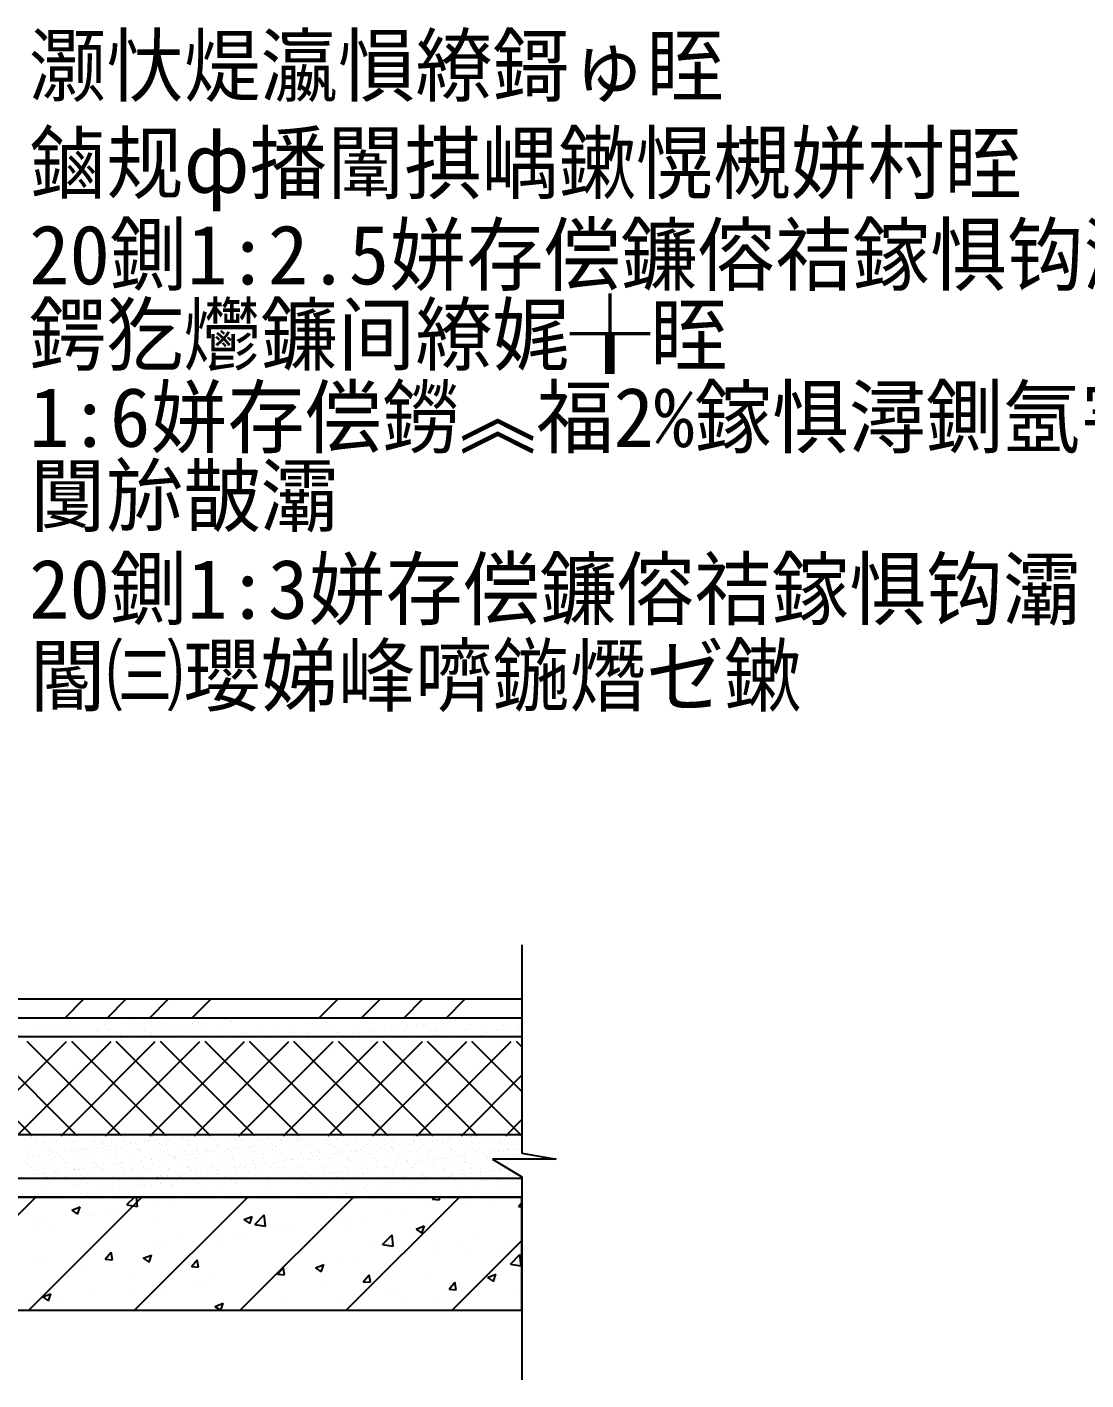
# Model space of a CAD drawing. Header units: metres. Extents: x 0 to 260, y 0 to 184.
# Drawn here: x 118.4 to 166.9, y 79.9 to 141.9 of the extents above; entities that cross this region are included whole.
import ezdxf

# ---------------------------------------------------------------- set-up
doc = ezdxf.new("R2010")
doc.units = ezdxf.units.M
doc.layers.add(' ', color=7, linetype='Continuous')

msp = doc.modelspace()

# ---------------------------------------------------------------- linework, layer by layer
for p, q in [((141.02, 99.86), (141.02, 90.32)), ((89.62, 97.38), (141.02, 97.38)), ((120.1, 96.51), (120.96, 97.38)), ((122.04, 96.51), (122.9, 97.38)), ((123.98, 96.51), (124.84, 97.38)), ((125.92, 96.51), (126.78, 97.38)), ((131.74, 96.51), (132.6, 97.38)), ((133.68, 96.51), (134.54, 97.38)), ((135.62, 96.51), (136.48, 97.38)), ((137.56, 96.51), (138.42, 97.38)), ((89.62, 96.51), (141.02, 96.51)), ((118.85, 96.43), (118.85, 96.43)), ((119.04, 96.2), (119.04, 96.2)), ((120.48, 96.22), (120.48, 96.22)), ((120.98, 96.47), (120.98, 96.47)), ((121.88, 96.21), (121.88, 96.21)), ((122.5, 96.45), (122.5, 96.45)), ((122.7, 96.27), (122.7, 96.27)), ((123.17, 96.45), (123.17, 96.45)), ((123.27, 96.36), (123.27, 96.36)), ((123.36, 96.26), (123.36, 96.26)), ((124.46, 96.04), (124.46, 96.04)), ((124.8, 96.28), (124.8, 96.28)), ((124.91, 96.1), (124.91, 96.1)), ((125.4, 96.4), (125.4, 96.4)), ((125.65, 96.2), (125.65, 96.2)), ((125.94, 96.24), (125.94, 96.24)), ((126.2, 96.28), (126.2, 96.28)), ((126.38, 96.3), (126.38, 96.3)), ((126.95, 96.35), (126.95, 96.35)), ((127.13, 96.4), (127.13, 96.4)), ((127.41, 96.43), (127.41, 96.43)), ((127.6, 96.38), (127.6, 96.38)), ((127.68, 96.33), (127.68, 96.33)), ((127.7, 96.29), (127.7, 96.29)), ((127.86, 96.49), (127.86, 96.49)), ((129.12, 96.35), (129.12, 96.35)), ((129.82, 96.34), (129.82, 96.34)), ((130.52, 96.34), (130.52, 96.34)), ((131.34, 96.32), (131.34, 96.32)), ((131.55, 96.13), (131.55, 96.13)), ((132, 96.39), (132, 96.39)), ((132.02, 96.32), (132.02, 96.32)), ((132.12, 96.22), (132.12, 96.22)), ((133.44, 96.41), (133.44, 96.41)), ((134.25, 96.27), (134.25, 96.27)), ((134.84, 96.41), (134.84, 96.41)), ((135.3, 96.05), (135.3, 96.05)), ((135.3, 96.05), (135.3, 96.05)), ((135.75, 96.11), (135.75, 96.11)), ((135.8, 96.22), (135.8, 96.22)), ((136.2, 96.17), (136.2, 96.17)), ((136.33, 96.46), (136.33, 96.46)), ((136.44, 96.25), (136.44, 96.25)), ((136.5, 96.21), (136.5, 96.21)), ((136.54, 96.16), (136.54, 96.16)), ((136.78, 96.25), (136.78, 96.25)), ((137.23, 96.3), (137.23, 96.3)), ((137.69, 96.36), (137.69, 96.36)), ((137.76, 96.48), (137.76, 96.48)), ((137.97, 96.4), (137.97, 96.4)), ((138.26, 96.44), (138.26, 96.44)), ((138.26, 96.44), (138.26, 96.44)), ((138.67, 96.2), (138.67, 96.2)), ((138.7, 96.5), (138.7, 96.5)), ((139.17, 96.47), (139.17, 96.47)), ((140.19, 96.18), (140.19, 96.18)), ((140.87, 96.18), (140.87, 96.18)), ((140.97, 96.09), (140.97, 96.09)), ((89.62, 95.65), (141.02, 95.65)), ((118.61, 91.11), (114.29, 95.43)), ((115.84, 91.11), (120.16, 95.43)), ((120.65, 91.11), (116.33, 95.43)), ((117.88, 91.11), (122.2, 95.43)), ((122.68, 91.11), (118.36, 95.43)), ((118.65, 95.96), (118.65, 95.96)), ((118.89, 95.81), (118.89, 95.81)), ((119.33, 95.99), (119.33, 95.99)), ((119.69, 95.96), (119.69, 95.96)), ((119.74, 95.65), (119.74, 95.65)), ((119.77, 95.68), (119.77, 95.68)), ((119.91, 91.11), (124.23, 95.43)), ((120.15, 95.67), (120.15, 95.67)), ((120.36, 95.96), (120.36, 95.96)), ((124.72, 91.11), (120.4, 95.43)), ((120.59, 95.82), (120.59, 95.82)), ((121.22, 95.7), (121.22, 95.7)), ((121.51, 95.66), (121.51, 95.66)), ((121.52, 95.97), (121.52, 95.97)), ((121.62, 95.88), (121.62, 95.88)), ((121.95, 95.71), (121.95, 95.71)), ((121.95, 91.11), (126.27, 95.43)), ((122.07, 95.97), (122.07, 95.97)), ((122.3, 95.82), (122.3, 95.82)), ((126.76, 91.11), (122.44, 95.43)), ((122.58, 95.66), (122.58, 95.66)), ((122.65, 95.72), (122.65, 95.72)), ((122.7, 95.81), (122.7, 95.81)), ((122.98, 95.85), (122.98, 95.85)), ((123.11, 95.97), (123.11, 95.97)), ((123.43, 95.91), (123.43, 95.91)), ((123.57, 95.67), (123.57, 95.67)), ((123.75, 95.92), (123.75, 95.92)), ((123.78, 95.97), (123.78, 95.97)), ((123.99, 91.11), (128.31, 95.43)), ((124.01, 95.82), (124.01, 95.82)), ((124.06, 95.72), (124.06, 95.72)), ((124.18, 96.01), (124.18, 96.01)), ((128.79, 91.11), (124.47, 95.43)), ((125.49, 95.97), (125.49, 95.97)), ((125.54, 95.77), (125.54, 95.77)), ((125.54, 95.77), (125.54, 95.77)), ((125.72, 95.83), (125.72, 95.83)), ((125.95, 95.9), (125.95, 95.9)), ((126.03, 91.11), (130.35, 95.43)), ((126.05, 95.81), (126.05, 95.81)), ((130.83, 91.11), (126.51, 95.43)), ((126.52, 95.98), (126.52, 95.98)), ((126.98, 95.79), (126.98, 95.79)), ((126.98, 95.68), (126.98, 95.68)), ((127.2, 95.98), (127.2, 95.98)), ((127.43, 95.83), (127.43, 95.83)), ((128.06, 91.11), (132.38, 95.43)), ((128.17, 95.85), (128.17, 95.85)), ((128.38, 95.78), (128.38, 95.78)), ((128.41, 95.81), (128.41, 95.81)), ((132.87, 91.11), (128.55, 95.43)), ((128.91, 95.98), (128.91, 95.98)), ((129.14, 95.83), (129.14, 95.83)), ((129.86, 95.83), (129.86, 95.83)), ((129.94, 95.98), (129.94, 95.98)), ((130.1, 91.11), (134.42, 95.43)), ((130.37, 95.84), (130.37, 95.84)), ((130.4, 95.69), (130.4, 95.69)), ((130.47, 95.74), (130.47, 95.74)), ((134.9, 91.11), (130.58, 95.43)), ((130.61, 95.98), (130.61, 95.98)), ((130.85, 95.83), (130.85, 95.83)), ((131.22, 95.79), (131.22, 95.79)), ((131.3, 95.85), (131.3, 95.85)), ((132.14, 91.11), (136.46, 95.43)), ((132.32, 95.99), (132.32, 95.99)), ((132.35, 95.66), (132.35, 95.66)), ((132.35, 95.66), (132.35, 95.66)), ((132.55, 95.84), (132.55, 95.84)), ((132.6, 95.79), (132.6, 95.79)), ((136.94, 91.11), (132.62, 95.43)), ((132.7, 95.85), (132.7, 95.85)), ((132.8, 95.72), (132.8, 95.72)), ((133.24, 95.78), (133.24, 95.78)), ((133.36, 95.99), (133.36, 95.99)), ((133.54, 95.82), (133.54, 95.82)), ((133.82, 95.69), (133.82, 95.69)), ((133.83, 95.86), (133.83, 95.86)), ((134.03, 95.99), (134.03, 95.99)), ((134.17, 91.11), (138.49, 95.43)), ((134.18, 95.9), (134.18, 95.9)), ((134.18, 95.9), (134.18, 95.9)), ((134.26, 95.84), (134.26, 95.84)), ((134.27, 95.92), (134.27, 95.92)), ((138.98, 91.11), (134.66, 95.43)), ((134.73, 95.98), (134.73, 95.98)), ((134.79, 95.77), (134.79, 95.77)), ((134.89, 95.68), (134.89, 95.68)), ((135.02, 96.01), (135.02, 96.01)), ((135.62, 95.92), (135.62, 95.92)), ((135.74, 95.99), (135.74, 95.99)), ((135.97, 95.84), (135.97, 95.84)), ((136.21, 91.11), (140.53, 95.43)), ((141.01, 91.11), (136.69, 95.43)), ((136.77, 95.99), (136.77, 95.99)), ((137.02, 95.91), (137.02, 95.91)), ((137.02, 95.72), (137.02, 95.72)), ((137.06, 95.94), (137.06, 95.94)), ((137.24, 95.7), (137.24, 95.7)), ((137.45, 95.99), (137.45, 95.99)), ((137.68, 95.85), (137.68, 95.85)), ((138.5, 95.96), (138.5, 95.96)), ((141.02, 93.14), (138.73, 95.43)), ((139.16, 96), (139.16, 96)), ((139.22, 95.7), (139.22, 95.7)), ((139.39, 95.85), (139.39, 95.85)), ((139.86, 95.92), (139.86, 95.92)), ((139.94, 95.98), (139.94, 95.98)), ((140.19, 96), (140.19, 96)), ((140.39, 96), (140.39, 96)), ((140.65, 95.71), (140.65, 95.71)), ((141.02, 95.18), (140.77, 95.43)), ((140.87, 96), (140.87, 96)), ((132.16, 94.99), (132.16, 94.99)), ((138.25, 91.11), (141.02, 93.89)), ((140.28, 91.11), (141.02, 91.85)), ((89.65, 91.17), (141.01, 91.17)), ((118.8, 91.14), (118.8, 91.14)), ((119.18, 91.09), (119.18, 91.09)), ((119.21, 91.13), (119.21, 91.13)), ((119.45, 91.12), (119.45, 91.12)), ((120.07, 91.14), (120.07, 91.14)), ((120.11, 91.13), (120.11, 91.13)), ((120.17, 91.08), (120.17, 91.08)), ((120.91, 91.13), (120.91, 91.13)), ((121.45, 91.1), (121.45, 91.1)), ((121.8, 91.16), (121.8, 91.16)), ((122.77, 91.09), (122.77, 91.09)), ((123.5, 91.17), (123.5, 91.17)), ((125.69, 91.09), (125.69, 91.09)), ((125.96, 91.13), (125.96, 91.13)), ((132.2, 91.1), (132.2, 91.1)), ((132.46, 91.13), (132.46, 91.13)), ((134.43, 91.16), (134.43, 91.16)), ((137.09, 91.12), (137.09, 91.12)), ((138.36, 91.15), (138.36, 91.15)), ((138.53, 91.08), (138.53, 91.08)), ((138.66, 91.1), (138.66, 91.1)), ((138.7, 91.1), (138.7, 91.1)), ((138.97, 91.14), (138.97, 91.14)), ((139.52, 91.11), (139.52, 91.11)), ((139.68, 91.14), (139.68, 91.14)), ((139.74, 91.08), (139.74, 91.08)), ((140.37, 91.11), (140.37, 91.11)), ((141.02, 91.11), (141.02, 91.11)), ((118.57, 91.01), (118.57, 91.01)), ((118.68, 90.88), (118.68, 90.88)), ((118.78, 90.8), (118.78, 90.8)), ((119.01, 91.07), (119.01, 91.07)), ((119.12, 90.84), (119.12, 90.84)), ((119.19, 90.79), (119.19, 90.79)), ((119.23, 90.49), (119.23, 90.49)), ((119.33, 90.46), (119.33, 90.46)), ((119.47, 90.52), (119.47, 90.52)), ((119.62, 90.8), (119.62, 90.8)), ((119.7, 90.88), (119.7, 90.88)), ((120.09, 90.5), (120.09, 90.5)), ((120.35, 90.46), (120.35, 90.46)), ((120.46, 90.81), (120.46, 90.81)), ((120.51, 90.83), (120.51, 90.83)), ((120.73, 90.88), (120.73, 90.88)), ((120.79, 90.51), (120.79, 90.51)), ((120.85, 90.46), (120.85, 90.46)), ((120.93, 90.5), (120.93, 90.5)), ((121.09, 90.49), (121.09, 90.49)), ((121.26, 90.51), (121.26, 90.51)), ((121.38, 90.84), (121.38, 90.84)), ((121.38, 90.47), (121.38, 90.47)), ((121.53, 90.54), (121.53, 90.54)), ((121.75, 90.88), (121.75, 90.88)), ((121.78, 90.8), (121.78, 90.8)), ((121.82, 90.53), (121.82, 90.53)), ((121.84, 90.75), (121.84, 90.75)), ((121.98, 90.6), (121.98, 90.6)), ((122.13, 90.48), (122.13, 90.48)), ((122.15, 90.63), (122.15, 90.63)), ((122.22, 90.83), (122.22, 90.83)), ((122.41, 90.66), (122.41, 90.66)), ((122.41, 90.47), (122.41, 90.47)), ((122.68, 90.54), (122.68, 90.54)), ((122.78, 90.89), (122.78, 90.89)), ((122.83, 91.04), (122.83, 91.04)), ((122.86, 90.72), (122.86, 90.72)), ((123.03, 90.74), (123.03, 90.74)), ((123.11, 90.87), (123.11, 90.87)), ((123.12, 90.77), (123.12, 90.77)), ((123.3, 90.78), (123.3, 90.78)), ((123.43, 90.47), (123.43, 90.47)), ((123.44, 90.47), (123.44, 90.47)), ((123.52, 90.54), (123.52, 90.54)), ((123.75, 90.84), (123.75, 90.84)), ((123.8, 90.89), (123.8, 90.89)), ((123.92, 90.86), (123.92, 90.86)), ((123.97, 90.88), (123.97, 90.88)), ((124.1, 91.06), (124.1, 91.06)), ((124.19, 90.89), (124.19, 90.89)), ((124.41, 90.57), (124.41, 90.57)), ((124.43, 90.76), (124.43, 90.76)), ((124.46, 90.47), (124.46, 90.47)), ((124.49, 90.71), (124.49, 90.71)), ((124.63, 90.95), (124.63, 90.95)), ((124.8, 90.98), (124.8, 90.98)), ((124.81, 90.87), (124.81, 90.87)), ((124.83, 90.89), (124.83, 90.89)), ((125.07, 91.01), (125.07, 91.01)), ((125.27, 90.58), (125.27, 90.58)), ((125.42, 91.05), (125.42, 91.05)), ((125.48, 91), (125.48, 91)), ((125.48, 90.47), (125.48, 90.47)), ((125.52, 91.07), (125.52, 91.07)), ((125.7, 90.91), (125.7, 90.91)), ((125.77, 90.73), (125.77, 90.73)), ((125.85, 90.89), (125.85, 90.89)), ((126.12, 90.58), (126.12, 90.58)), ((126.51, 90.48), (126.51, 90.48)), ((126.56, 90.92), (126.56, 90.92)), ((126.76, 91.02), (126.76, 91.02)), ((126.88, 90.89), (126.88, 90.89)), ((127.01, 90.61), (127.01, 90.61)), ((127.09, 90.72), (127.09, 90.72)), ((127.15, 90.67), (127.15, 90.67)), ((127.4, 90.91), (127.4, 90.91)), ((127.53, 90.48), (127.53, 90.48)), ((127.6, 90.49), (127.6, 90.49)), ((127.77, 90.51), (127.77, 90.51)), ((127.87, 90.62), (127.87, 90.62)), ((127.9, 90.89), (127.9, 90.89)), ((128.03, 90.55), (128.03, 90.55)), ((128.08, 91.01), (128.08, 91.01)), ((128.14, 90.95), (128.14, 90.95)), ((128.29, 90.94), (128.29, 90.94)), ((128.42, 90.69), (128.42, 90.69)), ((128.48, 90.61), (128.48, 90.61)), ((128.56, 90.48), (128.56, 90.48)), ((128.65, 90.63), (128.65, 90.63)), ((128.71, 90.61), (128.71, 90.61)), ((128.92, 90.67), (128.92, 90.67)), ((128.93, 90.9), (128.93, 90.9)), ((129.15, 90.96), (129.15, 90.96)), ((129.37, 90.72), (129.37, 90.72)), ((129.41, 90.98), (129.41, 90.98)), ((129.54, 90.75), (129.54, 90.75)), ((129.58, 90.48), (129.58, 90.48)), ((129.6, 90.65), (129.6, 90.65)), ((129.74, 90.68), (129.74, 90.68)), ((129.8, 90.63), (129.8, 90.63)), ((129.81, 90.78), (129.81, 90.78)), ((129.95, 90.9), (129.95, 90.9)), ((130, 90.95), (130, 90.95)), ((130.25, 90.84), (130.25, 90.84)), ((130.42, 90.86), (130.42, 90.86)), ((130.46, 90.66), (130.46, 90.66)), ((130.61, 90.48), (130.61, 90.48)), ((130.69, 90.9), (130.69, 90.9)), ((130.73, 90.97), (130.73, 90.97)), ((130.79, 90.91), (130.79, 90.91)), ((130.88, 90.98), (130.88, 90.98)), ((130.98, 90.9), (130.98, 90.9)), ((131.08, 90.65), (131.08, 90.65)), ((131.14, 90.96), (131.14, 90.96)), ((131.3, 90.65), (131.3, 90.65)), ((131.31, 90.98), (131.31, 90.98)), ((131.58, 91.02), (131.58, 91.02)), ((131.63, 90.48), (131.63, 90.48)), ((131.75, 90.99), (131.75, 90.99)), ((132, 90.9), (132, 90.9)), ((132.03, 91.07), (132.03, 91.07)), ((132.07, 90.94), (132.07, 90.94)), ((132.19, 90.69), (132.19, 90.69)), ((132.39, 90.64), (132.39, 90.64)), ((132.45, 90.59), (132.45, 90.59)), ((132.59, 90.99), (132.59, 90.99)), ((132.66, 90.49), (132.66, 90.49)), ((133.03, 90.9), (133.03, 90.9)), ((133.05, 90.7), (133.05, 90.7)), ((133.38, 90.93), (133.38, 90.93)), ((133.44, 90.87), (133.44, 90.87)), ((133.48, 91.02), (133.48, 91.02)), ((133.68, 90.49), (133.68, 90.49)), ((133.73, 90.61), (133.73, 90.61)), ((133.9, 90.69), (133.9, 90.69)), ((134.05, 90.91), (134.05, 90.91)), ((134.1, 90.49), (134.1, 90.49)), ((134.27, 90.52), (134.27, 90.52)), ((134.34, 91.03), (134.34, 91.03)), ((134.54, 90.55), (134.54, 90.55)), ((134.71, 90.49), (134.71, 90.49)), ((134.72, 90.9), (134.72, 90.9)), ((134.78, 90.72), (134.78, 90.72)), ((134.99, 90.61), (134.99, 90.61)), ((135.05, 90.6), (135.05, 90.6)), ((135.08, 90.91), (135.08, 90.91)), ((135.11, 90.54), (135.11, 90.54)), ((135.16, 90.63), (135.16, 90.63)), ((135.18, 91.03), (135.18, 91.03)), ((135.43, 90.67), (135.43, 90.67)), ((135.65, 90.74), (135.65, 90.74)), ((135.73, 90.49), (135.73, 90.49)), ((135.87, 90.73), (135.87, 90.73)), ((136.04, 90.89), (136.04, 90.89)), ((136.04, 90.75), (136.04, 90.75)), ((136.07, 91.06), (136.07, 91.06)), ((136.1, 90.91), (136.1, 90.91)), ((136.1, 90.83), (136.1, 90.83)), ((136.31, 90.79), (136.31, 90.79)), ((136.38, 90.57), (136.38, 90.57)), ((136.49, 90.73), (136.49, 90.73)), ((136.76, 90.84), (136.76, 90.84)), ((136.76, 90.49), (136.76, 90.49)), ((136.93, 91.07), (136.93, 91.07)), ((136.93, 90.87), (136.93, 90.87)), ((137.13, 90.91), (137.13, 90.91)), ((137.2, 90.9), (137.2, 90.9)), ((137.37, 90.86), (137.37, 90.86)), ((137.38, 90.76), (137.38, 90.76)), ((137.65, 90.96), (137.65, 90.96)), ((137.7, 90.56), (137.7, 90.56)), ((137.76, 90.5), (137.76, 90.5)), ((137.77, 91.07), (137.77, 91.07)), ((137.78, 90.5), (137.78, 90.5)), ((137.82, 90.98), (137.82, 90.98)), ((138.08, 91.02), (138.08, 91.02)), ((138.15, 90.91), (138.15, 90.91)), ((138.24, 90.77), (138.24, 90.77)), ((138.68, 90.47), (138.68, 90.47)), ((138.69, 90.85), (138.69, 90.85)), ((138.75, 90.79), (138.75, 90.79)), ((138.81, 90.5), (138.81, 90.5)), ((139.04, 90.53), (139.04, 90.53)), ((139.08, 90.77), (139.08, 90.77)), ((139.18, 90.92), (139.18, 90.92)), ((139.55, 90.48), (139.55, 90.48)), ((139.83, 90.5), (139.83, 90.5)), ((139.97, 90.8), (139.97, 90.8)), ((140.03, 90.82), (140.03, 90.82)), ((140.21, 90.92), (140.21, 90.92)), ((140.36, 90.52), (140.36, 90.52)), ((140.39, 90.47), (140.39, 90.47)), ((140.42, 90.46), (140.42, 90.46)), ((140.61, 90.5), (140.61, 90.5)), ((140.78, 90.52), (140.78, 90.52)), ((140.83, 90.81), (140.83, 90.81)), ((140.86, 90.5), (140.86, 90.5)), ((118.43, 90.14), (118.43, 90.14)), ((118.44, 90.37), (118.44, 90.37)), ((118.48, 90.24), (118.48, 90.24)), ((118.6, 90.16), (118.6, 90.16)), ((118.8, 90.17), (118.8, 90.17)), ((118.81, 89.94), (118.81, 89.94)), ((118.87, 90.19), (118.87, 90.19)), ((118.87, 89.88), (118.87, 89.88)), ((118.94, 90.05), (118.94, 90.05)), ((119.25, 89.86), (119.25, 89.86)), ((119.32, 90.25), (119.32, 90.25)), ((119.47, 90.37), (119.47, 90.37)), ((119.49, 90.28), (119.49, 90.28)), ((119.65, 90.16), (119.65, 90.16)), ((119.76, 90.31), (119.76, 90.31)), ((119.8, 90.22), (119.8, 90.22)), ((119.86, 90.17), (119.86, 90.17)), ((119.97, 90.06), (119.97, 90.06)), ((120.11, 89.87), (120.11, 89.87)), ((120.15, 89.91), (120.15, 89.91)), ((120.2, 90.37), (120.2, 90.37)), ((120.37, 90.39), (120.37, 90.39)), ((120.49, 90.38), (120.49, 90.38)), ((120.53, 90.19), (120.53, 90.19)), ((120.64, 90.43), (120.64, 90.43)), ((120.95, 89.86), (120.95, 89.86)), ((120.99, 90.06), (120.99, 90.06)), ((121.14, 90.2), (121.14, 90.2)), ((121.4, 90.2), (121.4, 90.2)), ((121.46, 89.9), (121.46, 89.9)), ((121.52, 90.38), (121.52, 90.38)), ((121.52, 89.84), (121.52, 89.84)), ((121.84, 89.9), (121.84, 89.9)), ((122.02, 90.06), (122.02, 90.06)), ((122.24, 90.2), (122.24, 90.2)), ((122.45, 90.18), (122.45, 90.18)), ((122.51, 90.13), (122.51, 90.13)), ((122.54, 90.38), (122.54, 90.38)), ((122.7, 89.91), (122.7, 89.91)), ((122.72, 89.85), (122.72, 89.85)), ((122.8, 89.87), (122.8, 89.87)), ((123.04, 90.06), (123.04, 90.06)), ((123.13, 90.23), (123.13, 90.23)), ((123.16, 89.91), (123.16, 89.91)), ((123.34, 89.93), (123.34, 89.93)), ((123.5, 90.42), (123.5, 90.42)), ((123.54, 89.9), (123.54, 89.9)), ((123.57, 90.38), (123.57, 90.38)), ((123.6, 89.97), (123.6, 89.97)), ((123.79, 90.16), (123.79, 90.16)), ((123.99, 90.24), (123.99, 90.24)), ((124.05, 90.02), (124.05, 90.02)), ((124.07, 90.06), (124.07, 90.06)), ((124.12, 89.85), (124.12, 89.85)), ((124.22, 90.05), (124.22, 90.05)), ((124.43, 89.93), (124.43, 89.93)), ((124.49, 90.08), (124.49, 90.08)), ((124.59, 90.38), (124.59, 90.38)), ((124.78, 90.44), (124.78, 90.44)), ((124.83, 90.24), (124.83, 90.24)), ((124.94, 90.14), (124.94, 90.14)), ((125.09, 90.06), (125.09, 90.06)), ((125.11, 90.16), (125.11, 90.16)), ((125.11, 90.14), (125.11, 90.14)), ((125.17, 90.09), (125.17, 90.09)), ((125.3, 89.95), (125.3, 89.95)), ((125.38, 90.2), (125.38, 90.2)), ((125.62, 90.39), (125.62, 90.39)), ((125.72, 90.27), (125.72, 90.27)), ((125.82, 90.26), (125.82, 90.26)), ((125.99, 90.28), (125.99, 90.28)), ((126.1, 90.43), (126.1, 90.43)), ((126.12, 90.07), (126.12, 90.07)), ((126.14, 89.94), (126.14, 89.94)), ((126.16, 90.38), (126.16, 90.38)), ((126.26, 90.32), (126.26, 90.32)), ((126.44, 90.11), (126.44, 90.11)), ((126.58, 90.28), (126.58, 90.28)), ((126.64, 90.39), (126.64, 90.39)), ((126.71, 90.37), (126.71, 90.37)), ((126.88, 90.4), (126.88, 90.4)), ((127.03, 89.97), (127.03, 89.97)), ((127.14, 90.07), (127.14, 90.07)), ((127.15, 90.43), (127.15, 90.43)), ((127.42, 90.28), (127.42, 90.28)), ((127.43, 90.4), (127.43, 90.4)), ((127.67, 90.39), (127.67, 90.39)), ((127.76, 90.1), (127.76, 90.1)), ((127.82, 90.05), (127.82, 90.05)), ((127.89, 89.98), (127.89, 89.98)), ((128.17, 90.07), (128.17, 90.07)), ((128.31, 90.31), (128.31, 90.31)), ((128.69, 90.39), (128.69, 90.39)), ((128.73, 89.98), (128.73, 89.98)), ((128.75, 90.39), (128.75, 90.39)), ((128.81, 90.34), (128.81, 90.34)), ((129.1, 90.07), (129.1, 90.07)), ((129.17, 90.32), (129.17, 90.32)), ((129.19, 90.07), (129.19, 90.07)), ((129.22, 89.85), (129.22, 89.85)), ((129.62, 90.01), (129.62, 90.01)), ((129.67, 89.91), (129.67, 89.91)), ((129.72, 90.39), (129.72, 90.39)), ((129.84, 89.93), (129.84, 89.93)), ((130.02, 90.32), (130.02, 90.32)), ((130.09, 90.36), (130.09, 90.36)), ((130.11, 89.97), (130.11, 89.97)), ((130.22, 90.07), (130.22, 90.07)), ((130.41, 90.06), (130.41, 90.06)), ((130.48, 90.02), (130.48, 90.02)), ((130.48, 90.01), (130.48, 90.01)), ((130.56, 90.03), (130.56, 90.03)), ((130.73, 90.05), (130.73, 90.05)), ((130.75, 90.39), (130.75, 90.39)), ((130.91, 90.35), (130.91, 90.35)), ((131, 90.09), (131, 90.09)), ((131.24, 90.08), (131.24, 90.08)), ((131.32, 90.02), (131.32, 90.02)), ((131.4, 90.35), (131.4, 90.35)), ((131.44, 90.14), (131.44, 90.14)), ((131.47, 90.3), (131.47, 90.3)), ((131.61, 90.17), (131.61, 90.17)), ((131.75, 90.03), (131.75, 90.03)), ((131.77, 90.4), (131.77, 90.4)), ((131.77, 90.36), (131.77, 90.36)), ((131.88, 90.2), (131.88, 90.2)), ((132.21, 90.05), (132.21, 90.05)), ((132.27, 90.08), (132.27, 90.08)), ((132.33, 90.26), (132.33, 90.26)), ((132.5, 90.28), (132.5, 90.28)), ((132.61, 90.36), (132.61, 90.36)), ((132.74, 90.32), (132.74, 90.32)), ((132.77, 90.32), (132.77, 90.32)), ((132.8, 90.4), (132.8, 90.4)), ((133.07, 90.06), (133.07, 90.06)), ((133.07, 90.02), (133.07, 90.02)), ((133.13, 89.97), (133.13, 89.97)), ((133.22, 90.38), (133.22, 90.38)), ((133.3, 90.08), (133.3, 90.08)), ((133.39, 90.4), (133.39, 90.4)), ((133.5, 90.39), (133.5, 90.39)), ((133.65, 90.44), (133.65, 90.44)), ((133.82, 90.4), (133.82, 90.4)), ((133.92, 90.06), (133.92, 90.06)), ((134.06, 90.31), (134.06, 90.31)), ((134.12, 90.26), (134.12, 90.26)), ((134.32, 90.08), (134.32, 90.08)), ((134.36, 90.4), (134.36, 90.4)), ((134.41, 89.99), (134.41, 89.99)), ((134.81, 90.09), (134.81, 90.09)), ((134.85, 90.4), (134.85, 90.4)), ((135.2, 90.4), (135.2, 90.4)), ((135.35, 90.08), (135.35, 90.08)), ((135.39, 90.28), (135.39, 90.28)), ((135.67, 90.1), (135.67, 90.1)), ((135.72, 89.98), (135.72, 89.98)), ((135.73, 89.86), (135.73, 89.86)), ((135.78, 89.93), (135.78, 89.93)), ((135.87, 90.4), (135.87, 90.4)), ((136.09, 90.43), (136.09, 90.43)), ((136.18, 89.92), (136.18, 89.92)), ((136.35, 89.94), (136.35, 89.94)), ((136.37, 90.09), (136.37, 90.09)), ((136.51, 90.1), (136.51, 90.1)), ((136.62, 89.97), (136.62, 89.97)), ((136.71, 90.27), (136.71, 90.27)), ((136.77, 90.22), (136.77, 90.22)), ((136.9, 90.41), (136.9, 90.41)), ((136.95, 90.44), (136.95, 90.44)), ((137.06, 90.03), (137.06, 90.03)), ((137.06, 89.95), (137.06, 89.95)), ((137.23, 90.06), (137.23, 90.06)), ((137.4, 90.13), (137.4, 90.13)), ((137.4, 90.09), (137.4, 90.09)), ((137.5, 90.09), (137.5, 90.09)), ((137.79, 90.43), (137.79, 90.43)), ((137.92, 90.41), (137.92, 90.41)), ((137.95, 90.15), (137.95, 90.15)), ((138.05, 90.24), (138.05, 90.24)), ((138.12, 90.17), (138.12, 90.17)), ((138.26, 90.14), (138.26, 90.14)), ((138.38, 89.94), (138.38, 89.94)), ((138.39, 90.21), (138.39, 90.21)), ((138.42, 90.09), (138.42, 90.09)), ((138.44, 89.89), (138.44, 89.89)), ((138.84, 90.27), (138.84, 90.27)), ((138.95, 90.41), (138.95, 90.41)), ((139.01, 90.29), (139.01, 90.29)), ((139.1, 90.14), (139.1, 90.14)), ((139.27, 90.32), (139.27, 90.32)), ((139.37, 90.23), (139.37, 90.23)), ((139.43, 90.17), (139.43, 90.17)), ((139.45, 90.09), (139.45, 90.09)), ((139.57, 89.84), (139.57, 89.84)), ((139.68, 90.04), (141.02, 89.23)), ((142.59, 90.04), (139.68, 90.04)), ((139.71, 89.91), (139.71, 89.91)), ((139.72, 90.38), (139.72, 90.38)), ((139.89, 90.41), (139.89, 90.41)), ((139.97, 90.41), (139.97, 90.41)), ((139.99, 90.17), (139.99, 90.17)), ((140.16, 90.44), (140.16, 90.44)), ((140.41, 89.84), (140.41, 89.84)), ((140.47, 90.09), (140.47, 90.09)), ((140.7, 90.2), (140.7, 90.2)), ((140.85, 90.18), (140.85, 90.18)), ((141, 90.41), (141, 90.41)), ((141.01, 90.32), (142.59, 90.04)), ((118.36, 89.82), (118.36, 89.82)), ((118.57, 89.64), (118.57, 89.64)), ((118.71, 89.55), (118.71, 89.55)), ((118.73, 89.32), (118.73, 89.32)), ((118.82, 89.53), (118.82, 89.53)), ((118.91, 89.35), (118.91, 89.35)), ((119.16, 89.62), (119.16, 89.62)), ((119.17, 89.38), (119.17, 89.38)), ((119.21, 89.23), (119.21, 89.23)), ((119.27, 89.22), (119.27, 89.22)), ((119.48, 89.32), (119.48, 89.32)), ((119.55, 89.26), (119.55, 89.26)), ((119.6, 89.64), (119.6, 89.64)), ((119.62, 89.44), (119.62, 89.44)), ((119.67, 89.53), (119.67, 89.53)), ((119.73, 89.55), (119.73, 89.55)), ((119.79, 89.46), (119.79, 89.46)), ((120.06, 89.5), (120.06, 89.5)), ((120.13, 89.23), (120.13, 89.23)), ((120.23, 89.23), (120.23, 89.23)), ((120.47, 89.61), (120.47, 89.61)), ((120.51, 89.56), (120.51, 89.56)), ((120.53, 89.55), (120.53, 89.55)), ((120.55, 89.56), (120.55, 89.56)), ((120.62, 89.64), (120.62, 89.64)), ((120.68, 89.58), (120.68, 89.58)), ((120.76, 89.55), (120.76, 89.55)), ((120.82, 89.29), (120.82, 89.29)), ((120.95, 89.62), (120.95, 89.62)), ((120.97, 89.23), (120.97, 89.23)), ((121.26, 89.23), (121.26, 89.23)), ((121.39, 89.67), (121.39, 89.67)), ((121.42, 89.57), (121.42, 89.57)), ((121.56, 89.7), (121.56, 89.7)), ((121.65, 89.64), (121.65, 89.64)), ((121.78, 89.55), (121.78, 89.55)), ((121.81, 89.58), (121.81, 89.58)), ((121.83, 89.73), (121.83, 89.73)), ((121.86, 89.26), (121.86, 89.26)), ((122.14, 89.28), (122.14, 89.28)), ((122.2, 89.22), (122.2, 89.22)), ((122.26, 89.57), (122.26, 89.57)), ((122.28, 89.79), (122.28, 89.79)), ((122.28, 89.24), (122.28, 89.24)), ((122.45, 89.81), (122.45, 89.81)), ((122.67, 89.64), (122.67, 89.64)), ((122.72, 89.27), (122.72, 89.27)), ((122.81, 89.56), (122.81, 89.56)), ((123.13, 89.57), (123.13, 89.57)), ((123.15, 89.6), (123.15, 89.6)), ((123.19, 89.51), (123.19, 89.51)), ((123.31, 89.24), (123.31, 89.24)), ((123.48, 89.25), (123.48, 89.25)), ((123.57, 89.27), (123.57, 89.27)), ((123.7, 89.65), (123.7, 89.65)), ((123.84, 89.56), (123.84, 89.56)), ((124.01, 89.61), (124.01, 89.61)), ((124.18, 89.8), (124.18, 89.8)), ((124.33, 89.24), (124.33, 89.24)), ((124.45, 89.3), (124.45, 89.3)), ((124.46, 89.54), (124.46, 89.54)), ((124.53, 89.23), (124.53, 89.23)), ((124.72, 89.65), (124.72, 89.65)), ((124.79, 89.27), (124.79, 89.27)), ((124.79, 89.24), (124.79, 89.24)), ((124.85, 89.61), (124.85, 89.61)), ((124.86, 89.56), (124.86, 89.56)), ((125.24, 89.33), (125.24, 89.33)), ((125.32, 89.31), (125.32, 89.31)), ((125.36, 89.24), (125.36, 89.24)), ((125.41, 89.35), (125.41, 89.35)), ((125.45, 89.83), (125.45, 89.83)), ((125.68, 89.39), (125.68, 89.39)), ((125.74, 89.64), (125.74, 89.64)), ((125.75, 89.65), (125.75, 89.65)), ((125.78, 89.53), (125.78, 89.53)), ((125.84, 89.47), (125.84, 89.47)), ((125.89, 89.56), (125.89, 89.56)), ((126.13, 89.45), (126.13, 89.45)), ((126.16, 89.31), (126.16, 89.31)), ((126.3, 89.47), (126.3, 89.47)), ((126.39, 89.24), (126.39, 89.24)), ((126.57, 89.5), (126.57, 89.5)), ((126.6, 89.65), (126.6, 89.65)), ((126.77, 89.81), (126.77, 89.81)), ((126.77, 89.65), (126.77, 89.65)), ((126.83, 89.76), (126.83, 89.76)), ((126.91, 89.56), (126.91, 89.56)), ((127.01, 89.56), (127.01, 89.56)), ((127.05, 89.34), (127.05, 89.34)), ((127.12, 89.5), (127.12, 89.5)), ((127.18, 89.58), (127.18, 89.58)), ((127.41, 89.24), (127.41, 89.24)), ((127.44, 89.64), (127.44, 89.64)), ((127.45, 89.62), (127.45, 89.62)), ((127.8, 89.65), (127.8, 89.65)), ((127.9, 89.68), (127.9, 89.68)), ((127.91, 89.35), (127.91, 89.35)), ((127.94, 89.56), (127.94, 89.56)), ((128.07, 89.7), (128.07, 89.7)), ((128.11, 89.79), (128.11, 89.79)), ((128.33, 89.68), (128.33, 89.68)), ((128.34, 89.74), (128.34, 89.74)), ((128.44, 89.49), (128.44, 89.49)), ((128.44, 89.25), (128.44, 89.25)), ((128.5, 89.43), (128.5, 89.43)), ((128.75, 89.35), (128.75, 89.35)), ((128.78, 89.8), (128.78, 89.8)), ((128.82, 89.65), (128.82, 89.65)), ((128.96, 89.82), (128.96, 89.82)), ((128.96, 89.57), (128.96, 89.57)), ((129.2, 89.69), (129.2, 89.69)), ((129.43, 89.77), (129.43, 89.77)), ((129.46, 89.25), (129.46, 89.25)), ((129.49, 89.72), (129.49, 89.72)), ((129.64, 89.38), (129.64, 89.38)), ((129.77, 89.46), (129.77, 89.46)), ((129.85, 89.66), (129.85, 89.66)), ((129.99, 89.57), (129.99, 89.57)), ((130.04, 89.68), (130.04, 89.68)), ((130.49, 89.25), (130.49, 89.25)), ((130.5, 89.39), (130.5, 89.39)), ((130.76, 89.74), (130.76, 89.74)), ((130.86, 89.22), (130.86, 89.22)), ((130.87, 89.66), (130.87, 89.66)), ((130.93, 89.72), (130.93, 89.72)), ((131.01, 89.57), (131.01, 89.57)), ((131.03, 89.24), (131.03, 89.24)), ((131.09, 89.44), (131.09, 89.44)), ((131.15, 89.39), (131.15, 89.39)), ((131.3, 89.27), (131.3, 89.27)), ((131.34, 89.39), (131.34, 89.39)), ((131.51, 89.25), (131.51, 89.25)), ((131.75, 89.33), (131.75, 89.33)), ((131.79, 89.73), (131.79, 89.73)), ((131.9, 89.66), (131.9, 89.66)), ((131.92, 89.36), (131.92, 89.36)), ((132.04, 89.57), (132.04, 89.57)), ((132.08, 89.73), (132.08, 89.73)), ((132.14, 89.68), (132.14, 89.68)), ((132.19, 89.39), (132.19, 89.39)), ((132.23, 89.42), (132.23, 89.42)), ((132.43, 89.42), (132.43, 89.42)), ((132.54, 89.25), (132.54, 89.25)), ((132.63, 89.72), (132.63, 89.72)), ((132.63, 89.45), (132.63, 89.45)), ((132.8, 89.47), (132.8, 89.47)), ((132.92, 89.66), (132.92, 89.66)), ((133.06, 89.57), (133.06, 89.57)), ((133.07, 89.51), (133.07, 89.51)), ((133.09, 89.43), (133.09, 89.43)), ((133.42, 89.7), (133.42, 89.7)), ((133.52, 89.75), (133.52, 89.75)), ((133.52, 89.57), (133.52, 89.57)), ((133.56, 89.26), (133.56, 89.26)), ((133.69, 89.59), (133.69, 89.59)), ((133.74, 89.4), (133.74, 89.4)), ((133.8, 89.35), (133.8, 89.35)), ((133.94, 89.42), (133.94, 89.42)), ((133.95, 89.66), (133.95, 89.66)), ((133.96, 89.62), (133.96, 89.62)), ((134.09, 89.58), (134.09, 89.58)), ((134.38, 89.77), (134.38, 89.77)), ((134.4, 89.68), (134.4, 89.68)), ((134.58, 89.71), (134.58, 89.71)), ((134.59, 89.26), (134.59, 89.26)), ((134.73, 89.69), (134.73, 89.69)), ((134.79, 89.64), (134.79, 89.64)), ((134.83, 89.46), (134.83, 89.46)), ((134.84, 89.74), (134.84, 89.74)), ((134.97, 89.67), (134.97, 89.67)), ((135.08, 89.38), (135.08, 89.38)), ((135.11, 89.58), (135.11, 89.58)), ((135.22, 89.76), (135.22, 89.76)), ((135.29, 89.8), (135.29, 89.8)), ((135.46, 89.82), (135.46, 89.82)), ((135.61, 89.26), (135.61, 89.26)), ((135.69, 89.47), (135.69, 89.47)), ((136, 89.67), (136, 89.67)), ((136.07, 89.66), (136.07, 89.66)), ((136.11, 89.79), (136.11, 89.79)), ((136.14, 89.58), (136.14, 89.58)), ((136.4, 89.36), (136.4, 89.36)), ((136.46, 89.31), (136.46, 89.31)), ((136.53, 89.46), (136.53, 89.46)), ((136.64, 89.26), (136.64, 89.26)), ((136.97, 89.8), (136.97, 89.8)), ((137.02, 89.67), (137.02, 89.67)), ((137.16, 89.58), (137.16, 89.58)), ((137.37, 89.22), (137.37, 89.22)), ((137.39, 89.65), (137.39, 89.65)), ((137.42, 89.5), (137.42, 89.5)), ((137.45, 89.6), (137.45, 89.6)), ((137.54, 89.24), (137.54, 89.24)), ((137.66, 89.26), (137.66, 89.26)), ((137.73, 89.33), (137.73, 89.33)), ((137.81, 89.28), (137.81, 89.28)), ((137.82, 89.8), (137.82, 89.8)), ((138.05, 89.67), (138.05, 89.67)), ((138.19, 89.58), (138.19, 89.58)), ((138.25, 89.34), (138.25, 89.34)), ((138.28, 89.51), (138.28, 89.51)), ((138.42, 89.36), (138.42, 89.36)), ((138.69, 89.39), (138.69, 89.39)), ((138.69, 89.26), (138.69, 89.26)), ((138.7, 89.83), (138.7, 89.83)), ((138.72, 89.62), (138.72, 89.62)), ((139.05, 89.32), (139.05, 89.32)), ((139.07, 89.67), (139.07, 89.67)), ((139.11, 89.27), (139.11, 89.27)), ((139.12, 89.5), (139.12, 89.5)), ((139.14, 89.45), (139.14, 89.45)), ((139.21, 89.59), (139.21, 89.59)), ((139.31, 89.48), (139.31, 89.48)), ((139.58, 89.51), (139.58, 89.51)), ((139.71, 89.27), (139.71, 89.27)), ((140.01, 89.53), (140.01, 89.53)), ((140.02, 89.57), (140.02, 89.57)), ((140.04, 89.61), (140.04, 89.61)), ((140.1, 89.68), (140.1, 89.68)), ((140.1, 89.56), (140.1, 89.56)), ((140.2, 89.59), (140.2, 89.59)), ((140.24, 89.59), (140.24, 89.59)), ((140.39, 89.29), (140.39, 89.29)), ((140.46, 89.63), (140.46, 89.63)), ((140.74, 89.27), (140.74, 89.27)), ((140.87, 89.55), (140.87, 89.55)), ((140.91, 89.69), (140.91, 89.69)), ((141.02, 89.23), (141.02, 79.93)), ((89.62, 89.17), (141.02, 89.17)), ((118.38, 89.19), (118.38, 89.19)), ((119.16, 89.09), (119.16, 89.09)), ((119.28, 88.8), (119.28, 88.8)), ((119.39, 88.94), (119.39, 88.94)), ((120.17, 89.11), (120.17, 89.11)), ((120.55, 88.89), (120.55, 88.89)), ((120.65, 88.8), (120.65, 88.8)), ((120.72, 88.82), (120.72, 88.82)), ((120.87, 89.09), (120.87, 89.09)), ((121.1, 88.94), (121.1, 88.94)), ((121.99, 88.62), (121.99, 88.62)), ((122.12, 88.81), (122.12, 88.81)), ((122.27, 88.65), (122.27, 88.65)), ((122.56, 88.69), (122.56, 88.69)), ((122.56, 88.69), (122.56, 88.69)), ((122.58, 89.09), (122.58, 89.09)), ((122.78, 88.84), (122.78, 88.84)), ((122.81, 88.95), (122.81, 88.95)), ((123.01, 88.75), (123.01, 88.75)), ((123.45, 88.81), (123.45, 88.81)), ((123.59, 89.11), (123.59, 89.11)), ((123.6, 88.86), (123.6, 88.86)), ((123.75, 88.85), (123.75, 88.85)), ((124.04, 88.89), (124.04, 88.89)), ((124.29, 89.1), (124.29, 89.1)), ((124.35, 89.21), (124.35, 89.21)), ((124.48, 88.94), (124.48, 88.94)), ((124.52, 88.95), (124.52, 88.95)), ((124.85, 89.18), (124.85, 89.18)), ((124.94, 89), (124.94, 89)), ((124.97, 88.82), (124.97, 88.82)), ((125.04, 88.88), (125.04, 88.88)), ((125.07, 88.73), (125.07, 88.73)), ((125.23, 89.04), (125.23, 89.04)), ((125.51, 89.08), (125.51, 89.08)), ((125.51, 89.08), (125.51, 89.08)), ((125.96, 89.14), (125.96, 89.14)), ((126, 89.1), (126, 89.1)), ((126.13, 89.21), (126.13, 89.21)), ((126.15, 89.12), (126.15, 89.12)), ((126.23, 88.95), (126.23, 88.95)), ((126.44, 88.88), (126.44, 88.88)), ((127.01, 89.12), (127.01, 89.12)), ((127.2, 88.78), (127.2, 88.78)), ((127.45, 89.2), (127.45, 89.2)), ((127.7, 89.1), (127.7, 89.1)), ((127.93, 88.93), (127.93, 88.93)), ((127.94, 88.96), (127.94, 88.96)), ((129.36, 88.95), (129.36, 88.95)), ((129.4, 88.76), (129.4, 88.76)), ((129.41, 89.11), (129.41, 89.11)), ((129.5, 88.66), (129.5, 88.66)), ((129.64, 88.96), (129.64, 88.96)), ((130.42, 89.12), (130.42, 89.12)), ((130.77, 88.94), (130.77, 88.94)), ((131.12, 89.11), (131.12, 89.11)), ((131.15, 89.15), (131.15, 89.15)), ((131.35, 88.96), (131.35, 88.96)), ((131.62, 88.71), (131.62, 88.71)), ((132.25, 88.99), (132.25, 88.99)), ((132.83, 89.11), (132.83, 89.11)), ((133.06, 88.97), (133.06, 88.97)), ((133.12, 88.66), (133.12, 88.66)), ((133.4, 88.7), (133.4, 88.7)), ((133.68, 89.01), (133.68, 89.01)), ((133.82, 88.69), (133.82, 88.69)), ((133.84, 89.13), (133.84, 89.13)), ((133.85, 88.76), (133.85, 88.76)), ((133.92, 88.6), (133.92, 88.6)), ((134.54, 89.12), (134.54, 89.12)), ((134.59, 88.86), (134.59, 88.86)), ((134.77, 88.97), (134.77, 88.97)), ((134.88, 88.89), (134.88, 88.89)), ((134.99, 88.99), (134.99, 88.99)), ((135.09, 89.01), (135.09, 89.01)), ((135.33, 88.95), (135.33, 88.95)), ((135.57, 89.08), (135.57, 89.08)), ((136.05, 88.64), (136.05, 88.64)), ((136.07, 89.05), (136.07, 89.05)), ((136.25, 89.12), (136.25, 89.12)), ((136.36, 89.09), (136.36, 89.09)), ((136.48, 88.97), (136.48, 88.97)), ((136.57, 89.06), (136.57, 89.06)), ((136.8, 89.15), (136.8, 89.15)), ((136.99, 89.17), (136.99, 89.17)), ((137.26, 89.14), (137.26, 89.14)), ((137.7, 89.12), (137.7, 89.12)), ((137.96, 89.12), (137.96, 89.12)), ((138, 89.08), (138, 89.08)), ((138.19, 88.97), (138.19, 88.97)), ((138.24, 88.62), (138.24, 88.62)), ((138.73, 89.2), (138.73, 89.2)), ((139.25, 89.07), (139.25, 89.07)), ((139.41, 89.07), (139.41, 89.07)), ((139.59, 89.21), (139.59, 89.21)), ((139.66, 89.13), (139.66, 89.13)), ((139.89, 89.1), (139.89, 89.1)), ((139.9, 88.98), (139.9, 88.98)), ((139.99, 89.01), (139.99, 89.01)), ((140.43, 89.2), (140.43, 89.2)), ((140.67, 89.14), (140.67, 89.14)), ((140.89, 89.12), (140.89, 89.12)), ((89.62, 88.3), (141.02, 88.3)), ((141.02, 88.3), (89.65, 88.3)), ((113.58, 83.12), (118.76, 88.3)), ((118.43, 83.12), (123.61, 88.3)), ((118.52, 88.41), (118.52, 88.41)), ((118.9, 88.41), (118.9, 88.41)), ((119, 88.32), (119, 88.32)), ((120.05, 88.36), (120.05, 88.36)), ((120.23, 88.41), (120.23, 88.41)), ((120.5, 88.42), (120.5, 88.42)), ((120.8, 88.46), (120.8, 88.46)), ((121.08, 88.5), (121.08, 88.5)), ((121.13, 88.36), (121.13, 88.36)), ((121.53, 88.56), (121.53, 88.56)), ((121.93, 88.41), (121.93, 88.41)), ((122.65, 88.34), (122.65, 88.34)), ((122.9, 88.32), (122.9, 88.32)), ((122.93, 87.96), (123.27, 88.3)), ((123.27, 83.12), (128.46, 88.3)), ((123.32, 88.34), (123.32, 88.34)), ((123.42, 87.88), (123.37, 88.3)), ((123.64, 88.42), (123.64, 88.42)), ((124.3, 88.32), (124.3, 88.32)), ((124.33, 88.34), (124.33, 88.34)), ((125.16, 88.17), (125.16, 88.17)), ((125.35, 88.42), (125.35, 88.42)), ((125.78, 88.37), (125.78, 88.37)), ((126.05, 88.24), (126.05, 88.24)), ((127.06, 88.42), (127.06, 88.42)), ((127.14, 88.33), (127.14, 88.33)), ((127.22, 88.39), (127.22, 88.39)), ((128.12, 83.12), (133.31, 88.3)), ((128.62, 88.38), (128.62, 88.38)), ((128.77, 88.43), (128.77, 88.43)), ((130.1, 88.43), (130.1, 88.43)), ((130.1, 88.43), (130.1, 88.43)), ((130.45, 88.31), (130.45, 88.31)), ((130.48, 88.43), (130.48, 88.43)), ((130.9, 88.37), (130.9, 88.37)), ((131.54, 88.45), (131.54, 88.45)), ((131.64, 88.47), (131.64, 88.47)), ((131.93, 88.5), (131.93, 88.5)), ((132.19, 88.43), (132.19, 88.43)), ((132.37, 88.56), (132.37, 88.56)), ((132.94, 88.45), (132.94, 88.45)), ((132.97, 83.12), (138.16, 88.3)), ((132.98, 88.47), (132.98, 88.47)), ((133.89, 88.43), (133.89, 88.43)), ((134.42, 88.5), (134.42, 88.5)), ((135.6, 88.44), (135.6, 88.44)), ((135.78, 88.46), (135.78, 88.46)), ((135.86, 88.52), (135.86, 88.52)), ((136.92, 88.21), (137, 88.3)), ((136.92, 88.21), (137.25, 88.18)), ((137.25, 88.18), (137.23, 88.3)), ((137.26, 88.51), (137.26, 88.51)), ((137.31, 88.44), (137.31, 88.44)), ((138.31, 88.03), (138.31, 88.03)), ((138.34, 88.53), (138.34, 88.53)), ((138.75, 88.56), (138.75, 88.56)), ((138.75, 88.56), (138.75, 88.56)), ((138.75, 88.56), (138.75, 88.56)), ((139.02, 88.44), (139.02, 88.44)), ((139.81, 88.08), (139.81, 88.08)), ((140.18, 88.58), (140.18, 88.58)), ((140.47, 88.57), (140.47, 88.57)), ((140.73, 88.45), (140.73, 88.45)), ((140.86, 87.87), (141.02, 88.06)), ((141.02, 83.12), (141.02, 88.3)), ((118.39, 87.56), (118.39, 87.56)), ((120.4, 87.71), (120.79, 87.86)), ((120.4, 87.71), (120.67, 87.52)), ((120.51, 87.51), (120.51, 87.51)), ((120.67, 87.52), (120.79, 87.86)), ((121.32, 87.44), (121.32, 87.44)), ((121.5, 87.56), (121.5, 87.56)), ((121.96, 87.62), (121.96, 87.62)), ((122.59, 87.79), (122.59, 87.79)), ((122.93, 87.95), (123.42, 87.88)), ((124.27, 87.91), (124.27, 87.91)), ((128.29, 87.27), (128.67, 87.42)), ((128.56, 87.09), (128.67, 87.42)), ((128.79, 87.05), (129.22, 87.49)), ((129.28, 86.97), (129.22, 87.49)), ((134.98, 87.44), (134.98, 87.44)), ((135.49, 87.65), (135.49, 87.65)), ((136.85, 87.9), (136.85, 87.9)), ((138.44, 87.9), (138.44, 87.9)), ((140.86, 87.87), (141.02, 87.85)), ((118.68, 87.18), (118.68, 87.18)), ((118.76, 87.07), (118.76, 87.07)), ((119.14, 87.33), (119.14, 87.33)), ((119.54, 86.83), (119.54, 86.83)), ((124.24, 87.32), (124.24, 87.32)), ((127.17, 87.19), (127.17, 87.19)), ((128.29, 87.27), (128.56, 87.09)), ((128.79, 87.05), (129.28, 86.97)), ((129.87, 86.88), (129.87, 86.88)), ((130.1, 87.07), (130.1, 87.07)), ((130.45, 86.8), (130.45, 86.8)), ((131.52, 86.99), (131.52, 86.99)), ((132.64, 87.24), (132.64, 87.24)), ((132.9, 87.17), (132.9, 87.17)), ((133.03, 86.94), (133.03, 86.94)), ((133.65, 87.35), (133.65, 87.35)), ((135.96, 86.82), (135.96, 86.82)), ((136.17, 86.83), (136.55, 86.98)), ((136.17, 86.83), (136.44, 86.65)), ((136.44, 86.65), (136.56, 86.98)), ((122.47, 86.7), (122.47, 86.7)), ((125.4, 86.58), (125.4, 86.58)), ((125.98, 86.26), (125.98, 86.26)), ((127.05, 86.5), (127.05, 86.5)), ((127.25, 86.25), (127.25, 86.25)), ((128.06, 86.53), (128.06, 86.53)), ((128.33, 86.45), (128.33, 86.45)), ((131.26, 86.33), (131.26, 86.33)), ((134.19, 86.21), (134.19, 86.21)), ((134.64, 86.14), (135.07, 86.58)), ((134.64, 86.14), (135.13, 86.06)), ((135.13, 86.06), (135.07, 86.58)), ((137.82, 83.12), (141.02, 86.32)), ((138.24, 86.21), (138.24, 86.21)), ((138.89, 86.7), (138.89, 86.7)), ((140.45, 86.19), (140.45, 86.19)), ((141.01, 86.56), (141.01, 86.56)), ((121.14, 85.62), (121.14, 85.62)), ((121.43, 85.74), (121.43, 85.74)), ((121.94, 85.46), (122.21, 85.78)), ((122.27, 85.43), (122.21, 85.78)), ((123.68, 85.5), (124.06, 85.65)), ((123.68, 85.5), (123.95, 85.32)), ((123.95, 85.32), (124.06, 85.65)), ((124.06, 85.7), (124.06, 85.7)), ((124.2, 86.09), (124.2, 86.09)), ((124.61, 86.08), (124.61, 86.08)), ((135.42, 85.82), (135.42, 85.82)), ((137, 85.74), (137, 85.74)), ((137.12, 86.08), (137.12, 86.08)), ((138.37, 85.92), (138.37, 85.92)), ((140.04, 85.96), (140.04, 85.96)), ((140.5, 85.23), (140.93, 85.68)), ((140.99, 85.15), (140.93, 85.68)), ((118.62, 85.35), (118.62, 85.35)), ((119.07, 85.35), (119.07, 85.35)), ((120.86, 85.15), (120.86, 85.15)), ((121.94, 85.46), (122.27, 85.43)), ((125.88, 85.12), (126.14, 85.43)), ((125.88, 85.12), (126.21, 85.09)), ((126.21, 85.09), (126.15, 85.43)), ((129.8, 85.06), (129.8, 85.06)), ((129.82, 84.77), (130.08, 85.09)), ((130.14, 84.74), (130.08, 85.09)), ((131.45, 85.01), (131.45, 85.01)), ((131.56, 85.06), (131.95, 85.21)), ((131.56, 85.06), (131.83, 84.88)), ((131.83, 84.88), (131.95, 85.21)), ((132.58, 85.41), (132.58, 85.41)), ((133.53, 85.28), (133.53, 85.28)), ((139.83, 85.17), (139.83, 85.17)), ((140.5, 85.23), (140.99, 85.15)), ((120.22, 84.65), (120.22, 84.65)), ((123.15, 84.53), (123.15, 84.53)), ((124.14, 84.26), (124.14, 84.26)), ((126.08, 84.4), (126.08, 84.4)), ((126.62, 84.37), (126.62, 84.37)), ((126.99, 84.67), (126.99, 84.67)), ((129.01, 84.28), (129.01, 84.28)), ((129.82, 84.77), (130.14, 84.74)), ((130.08, 84.83), (130.08, 84.83)), ((133.75, 84.43), (134.02, 84.74)), ((133.75, 84.43), (134.08, 84.4)), ((134.08, 84.4), (134.02, 84.74)), ((136.63, 84.62), (136.63, 84.62)), ((137.69, 84.08), (137.95, 84.4)), ((138.01, 84.05), (137.95, 84.4)), ((138.17, 84.38), (138.17, 84.38)), ((139.45, 84.62), (139.83, 84.77)), ((139.45, 84.62), (139.72, 84.44)), ((139.72, 84.44), (139.83, 84.77)), ((140.95, 84.73), (140.95, 84.73)), ((119.07, 83.73), (119.45, 83.88)), ((119.07, 83.73), (119.34, 83.55)), ((119.34, 83.55), (119.45, 83.88)), ((121.37, 83.91), (121.37, 83.91)), ((123.17, 83.92), (123.17, 83.92)), ((124.54, 84.1), (124.54, 84.1)), ((131.94, 84.16), (131.94, 84.16)), ((133.43, 84.08), (133.43, 84.08)), ((134.87, 84.03), (134.87, 84.03)), ((135.36, 83.99), (135.36, 83.99)), ((136.93, 83.75), (136.93, 83.75)), ((137.69, 84.08), (138.01, 84.06)), ((137.8, 83.91), (137.8, 83.91)), ((139.01, 84.03), (139.01, 84.03)), ((140.73, 83.78), (140.73, 83.78)), ((89.62, 83.12), (141.02, 83.12)), ((89.65, 83.12), (141.02, 83.12)), ((118.55, 83.52), (118.55, 83.52)), ((119.7, 83.46), (119.7, 83.46)), ((126.95, 83.29), (127.34, 83.44)), ((126.95, 83.29), (127.21, 83.12)), ((127.23, 83.12), (127.34, 83.44)), ((129.74, 83.23), (129.74, 83.23)), ((130.23, 83.53), (130.23, 83.53)), ((132.51, 83.58), (132.51, 83.58)), ((135.55, 83.57), (135.55, 83.57)), ((137.94, 83.42), (137.94, 83.42))]:
    msp.add_line(p, q)

# ---------------------------------------------------------------- texts
at = {"layer": ' '}
for s, p in [('灏忕煶瀛愪繚鎶ゅ眰', (118.45, 138.76)), ('鏀规ф播闈掑嵎鏉愰槻姘村眰', (118.45, 134.3)), ('20鍘1:2.5姘存偿鐮傛祮鎵惧钩灞', (118.45, 130.1)), ('鍔犵爩鐮间繚娓╁眰', (118.45, 126.44)), ('1:6姘存偿鐒︽福2%鎵惧潯鍘氬害鈮30', (118.45, 122.66)), ('闅旀皵灞', (118.45, 119.06)), ('20鍘1:3姘存偿鐮傛祮鎵惧钩灞', (118.45, 114.79)), ('閽㈢瓔娣峰嚌鍦熸ゼ鏉', (118.45, 110.83))]:
    msp.add_text(s, height=2.72, dxfattribs=at).set_placement(p)

doc.saveas('drawing.dxf')
